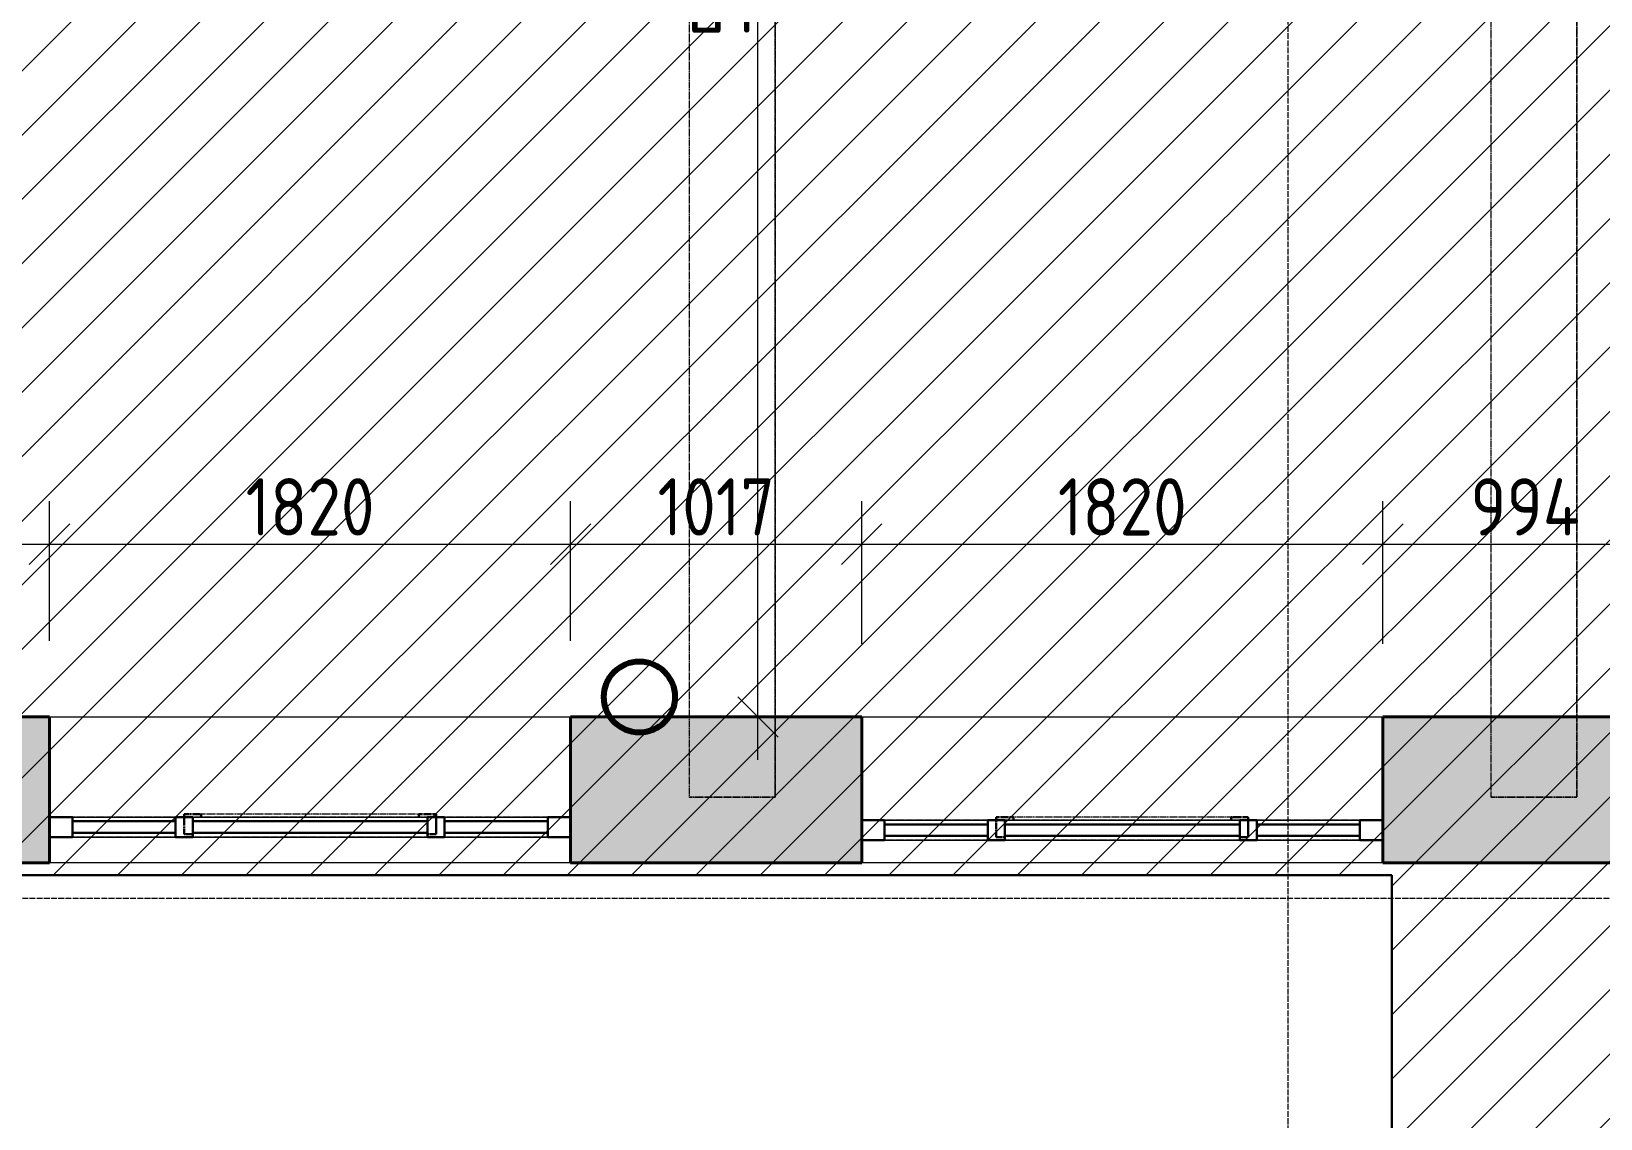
# Model space of a CAD drawing. Header units: millimetres. Extents: x -11886 to 379896, y -8130 to 47743.
# Drawn here: x 230198 to 235679, y 1486 to 5284 of the extents above; entities that cross this region are included whole.
import ezdxf

# ---------------------------------------------------------------- set-up
doc = ezdxf.new("R2010")
doc.units = ezdxf.units.MM
for name, pattern in [('ADSK_Линия сетки', [25, 20, -2.5, 0, -2.5]), ('ADSK_Сверху', [4.5, 3, -1.5]), ('ADSK_Снесено', [4.5, 3, -1.5])]:
    doc.linetypes.add(name, pattern=pattern)
for name, color, linetype, lineweight, true_color in [('_ Окна', 5, 'Continuous', 30, 0x0000ff), ('Витраж', 5, 'Continuous', 18, 0x0000ff), ('Окна', 5, 'Continuous', 18, 0x0000ff), ('Панели витража', 5, 'Continuous', 18, 0x0000ff), ('планы со стояками отопление_dwg', 7, 'Continuous', 9, 0x767676), ('Стены наружные', 1, 'ADSK_Снесено', 18, 0xff0000)]:
    doc.layers.add(name, color=color, linetype=linetype, lineweight=lineweight, true_color=true_color)
for name, color, linetype, lineweight in [('Каркас', 7, 'Continuous', 18), ('Оси', 7, 'Continuous', 9), ('Размеры', 7, 'Continuous', 9), ('стояки', 7, 'Continuous', 9)]:
    doc.layers.add(name, color=color, linetype=linetype, lineweight=lineweight)
doc.styles.add('GOST Common_1', font='GOST_Common.ttf', dxfattribs={"width": 0.9, "height": 200})
doc.dimstyles.new('ADSK_Основной_2_мм_Округление_до_1_мм', dxfattribs={"dimscale": 304.8, "dimtxt": 201.142999, "dimasz": 0.463911, "dimexe": 0.492126, "dimexo": 0.492126, "dimgap": 0.098425, "dimtad": 1, "dimdec": 0, "dimdsep": 46, "dimtxsty": 'GOST Common_1', "dimblk1": 'OBLIQUE', "dimblk2": 'OBLIQUE', "dimsah": 1, "dimcen": 0.09, "dimdle": 0.492126, "dimazin": 2, "dimtfac": 1, "dimtdec": 4, "dimtix": 1, "dimtmove": 0, "dimatfit": 3, "dimfxl": 1, "dimtvp": 1, "dimtolj": 1, "dimtzin": 0, "dimlwd": 20, "dimlwe": 20, "dimarcsym": 2})

# ---------------------------------------------------------------- blocks, each defined once
blk = doc.blocks.new('Прямоугольный импост - 70х20_60мм-1225109-03 План 3-го этажа')
at = {"layer": 'Витраж', "color": 161, "linetype": 'ADSK_Сверху', "true_color": 0xaaaaff}
for p, q in [((39644.1, 2341.7), (39644.1, 2271.7)), ((39724.1, 2341.7), (39644.1, 2341.7)), ((40114.1, 2341.7), (40084.1, 2341.7)), ((39724.1, 2271.7), (39644.1, 2271.7)), ((40114.1, 2271.7), (40084.1, 2271.7))]:
    blk.add_line(p, q, dxfattribs=at)
blk = doc.blocks.new('Прямоугольный импост - 70х20_60мм-1424711-03 План 3-го этажа')
at = {"layer": 'Витраж', "color": 161, "linetype": 'ADSK_Сверху', "true_color": 0xaaaaff}
for p, q in [((-80, 35), (0, 35)), ((0, 35), (0, -35)), ((0, -35), (-80, -35))]:
    blk.add_line(p, q, dxfattribs=at)
blk = doc.blocks.new('Прямоугольный импост - 70х20_60мм-1424712-03 План 3-го этажа')
at = {"layer": 'Витраж', "color": 161, "linetype": 'ADSK_Сверху', "true_color": 0xaaaaff}
for p, q in [((0, 35), (-80, 35)), ((0, -35), (0, 35)), ((-80, -35), (0, -35))]:
    blk.add_line(p, q, dxfattribs=at)
blk = doc.blocks.new('Прямоугольный импост - 70х20_60мм-1225111-03 План 3-го этажа')
at = {"layer": 'Витраж', "color": 161, "linetype": 'ADSK_Сверху', "true_color": 0xaaaaff}
for p, q in [((40144.1, 2341.7), (40114.1, 2341.7)), ((40994.1, 2341.7), (40964.1, 2341.7)), ((40144.1, 2271.7), (40114.1, 2271.7)), ((40994.1, 2271.7), (40964.1, 2271.7))]:
    blk.add_line(p, q, dxfattribs=at)
blk = doc.blocks.new('Витраж-тент со смещением вовне - 60мм 30 сдвиг-1466942-03 План 3-го этажа')
at = {"layer": '_ Окна', "color": 161, "linetype": 'ADSK_Сверху', "true_color": 0xaaaaff}
for p, q in [((-440, 25), (-440, -45)), ((-440, 25), (-410, 25)), ((-440, -45), (-440, 25)), ((440, 25), (410, 25)), ((440, -45), (440, 25)), ((440, -45), (440, 25)), ((-380, -45), (-440, -45)), ((-380, -35), (-380, -45)), ((380, -35), (380, -45)), ((380, -45), (440, -45))]:
    blk.add_line(p, q, dxfattribs=at)
at = {"layer": 'Окна', "color": 161, "linetype": 'ADSK_Сверху', "true_color": 0xaaaaff}
blk.add_line((-380, -45), (380, -45), dxfattribs=at)
blk = doc.blocks.new('Прямоугольный импост - 70х20_60мм-1225113-03 План 3-го этажа')
at = {"layer": 'Витраж', "color": 161, "linetype": 'ADSK_Сверху', "true_color": 0xaaaaff}
for p, q in [((41024.1, 2341.7), (40994.1, 2341.7)), ((41464.1, 2341.7), (41384.1, 2341.7)), ((41464.1, 2271.7), (41464.1, 2341.7)), ((41024.1, 2271.7), (40994.1, 2271.7)), ((41464.1, 2271.7), (41384.1, 2271.7))]:
    blk.add_line(p, q, dxfattribs=at)
blk = doc.blocks.new('Прямоугольный импост - 70х60мм-1424709-03 План 3-го этажа')
at = {"layer": 'Витраж', "color": 161, "linetype": 'ADSK_Сверху', "true_color": 0xaaaaff}
for p, q in [((-30, 35), (30, 35)), ((30, -35), (-30, -35))]:
    blk.add_line(p, q, dxfattribs=at)
blk = doc.blocks.new('Прямоугольный импост - 70х60мм-1225009-03 План 3-го этажа')
at = {"layer": 'Витраж', "color": 161, "linetype": 'ADSK_Сверху', "true_color": 0xaaaaff}
for p, q in [((41024.1, 2341.7), (41024.1, 2271.7)), ((41384.1, 2341.7), (41024.1, 2341.7)), ((41384.1, 2271.7), (41384.1, 2341.7)), ((41384.1, 2271.7), (41024.1, 2271.7))]:
    blk.add_line(p, q, dxfattribs=at)
blk = doc.blocks.new('Прямоугольный импост - 70х60мм-1242018-03 План 3-го этажа')
at = {"layer": 'Витраж', "color": 161, "linetype": 'ADSK_Сверху', "true_color": 0xaaaaff}
for p, q in [((40144.1, 2341.7), (40144.1, 2271.7)), ((40964.1, 2341.7), (40144.1, 2341.7)), ((40964.1, 2271.7), (40964.1, 2341.7)), ((40964.1, 2271.7), (40144.1, 2271.7))]:
    blk.add_line(p, q, dxfattribs=at)
blk = doc.blocks.new('Системная панель - _AR_Стекло_40мм_привязка по центру-V42-03 План 3-го этажа')
at = {"layer": 'Панели витража', "lineweight": 30}
for p, q in [((180, 20), (-180, 20)), ((-180, 20), (-180, -20)), ((180, -20), (180, 20)), ((-180, -20), (180, -20))]:
    blk.add_line(p, q, dxfattribs=at)
blk = doc.blocks.new('Прямоугольный импост - 70х40_60мм-V10-03 План 3-го этажа')
at = {"layer": 'Витраж'}
for p, q in [((41024.1, 2341.7), (41384.1, 2341.7)), ((41024.1, 2271.7), (41384.1, 2271.7))]:
    blk.add_line(p, q, dxfattribs=at)
blk = doc.blocks.new('Прямоугольный импост - 70х20_60мм-V43-03 План 3-го этажа')
at = {"layer": 'Витраж', "lineweight": 30}
for p, q in [((-80, 35), (0, 35)), ((-80, -35), (-80, 35)), ((0, 35), (0, -35)), ((0, -35), (-80, -35))]:
    blk.add_line(p, q, dxfattribs=at)
blk = doc.blocks.new('Прямоугольный импост - 70х20_60мм-V44-03 План 3-го этажа')
at = {"layer": 'Витраж', "lineweight": 30}
for p, q in [((0, 35), (-80, 35)), ((-80, 35), (-80, -35)), ((0, -35), (0, 35)), ((-80, -35), (0, -35))]:
    blk.add_line(p, q, dxfattribs=at)
blk = doc.blocks.new('Прямоугольный импост - 70х40_60мм-V11-03 План 3-го этажа')
at = {"layer": 'Витраж'}
for p, q in [((39724.1, 2341.7), (40084.1, 2341.7)), ((39724.1, 2271.7), (40084.1, 2271.7))]:
    blk.add_line(p, q, dxfattribs=at)
blk = doc.blocks.new('Системная панель - _AR_Стекло_40мм_привязка по центру-V45-03 План 3-го этажа')
at = {"layer": 'Панели витража', "lineweight": 30}
for p, q in [((410, 20), (-410, 20)), ((-410, 20), (-410, -20)), ((410, -20), (410, 20)), ((-410, -20), (410, -20))]:
    blk.add_line(p, q, dxfattribs=at)
blk = doc.blocks.new('Прямоугольный импост - 70х40_60мм-1229822-03 План 3-го этажа')
at = {"layer": 'Витраж'}
for p, q in [((40144.1, 2341.7), (40964.1, 2341.7)), ((40144.1, 2271.7), (40964.1, 2271.7))]:
    blk.add_line(p, q, dxfattribs=at)
blk = doc.blocks.new('Прямоугольный импост - 70х60мм-V46-03 План 3-го этажа')
at = {"layer": 'Витраж', "lineweight": 30}
for p, q in [((-30, 35), (30, 35)), ((-30, -35), (-30, 35)), ((30, 35), (30, -35)), ((30, -35), (-30, -35))]:
    blk.add_line(p, q, dxfattribs=at)
blk = doc.blocks.new('Системная панель - _AR_Стекло_40мм_привязка по центру-V47-03 План 3-го этажа')
at = {"layer": 'Панели витража', "lineweight": 30}
for p, q in [((180, 20), (-180, 20)), ((-180, 20), (-180, -20)), ((180, -20), (180, 20)), ((-180, -20), (180, -20))]:
    blk.add_line(p, q, dxfattribs=at)
blk = doc.blocks.new('Прямоугольный импост - 70х20_60мм-V48-03 План 3-го этажа')
at = {"layer": 'Витраж', "lineweight": 30}
for p, q in [((-80, 35), (0, 35)), ((-80, -35), (-80, 35)), ((0, 35), (0, -35)), ((0, -35), (-80, -35))]:
    blk.add_line(p, q, dxfattribs=at)
blk = doc.blocks.new('Прямоугольный импост - 70х20_60мм-V49-03 План 3-го этажа')
at = {"layer": 'Витраж', "lineweight": 30}
for p, q in [((0, 35), (-80, 35)), ((-80, 35), (-80, -35)), ((0, -35), (0, 35)), ((-80, -35), (0, -35))]:
    blk.add_line(p, q, dxfattribs=at)
blk = doc.blocks.new('Системная панель - _AR_Стекло_40мм_привязка по центру-V50-03 План 3-го этажа')
at = {"layer": 'Панели витража', "lineweight": 30}
for p, q in [((410, 20), (-410, 20)), ((-410, 20), (-410, -20)), ((410, -20), (410, 20)), ((-410, -20), (410, -20))]:
    blk.add_line(p, q, dxfattribs=at)
blk = doc.blocks.new('Прямоугольный импост - 70х60мм-V51-03 План 3-го этажа')
at = {"layer": 'Витраж', "lineweight": 30}
for p, q in [((-30, 35), (30, 35)), ((-30, -35), (-30, 35)), ((30, 35), (30, -35)), ((30, -35), (-30, -35))]:
    blk.add_line(p, q, dxfattribs=at)
blk = doc.blocks.new('планы со стояками отопление_dwg-1484427-03 План 3-го этажа')
at = {"layer": 'стояки', "color": 246, "lineweight": 80, "true_color": 0x7f001f}
blk.add_circle((187443.2, 326425.5), 124.3, dxfattribs=at)
blk = doc.blocks.new('_Oblique')
at = {"color": 0, "linetype": 'ByBlock', "lineweight": -2}
blk.add_line((-0.5, -0.5), (0.5, 0.5), dxfattribs=at)
blk = doc.blocks.new('*D2336')
at = {"layer": 'Defpoints', "color": 0, "transparency": 16777216}
for p in [(230261.5, 3493.2), (229268.4, 3008.5), (230261.5, 3004.9)]:
    blk.add_point(p, dxfattribs=at)
at = {"layer": 'Размеры', "color": 0, "lineweight": 20, "transparency": 16777216}
for p, q in [((229268.4, 3158.5), (229268.4, 3643.2)), ((230261.5, 3154.9), (230261.5, 3643.2)), ((229118.4, 3493.2), (230411.5, 3493.2))]:
    blk.add_line(p, q, dxfattribs=at)
at = {"layer": 'Размеры', "color": 0, "lineweight": 20, "transparency": 16777216, "xscale": 141.4, "yscale": 141.4, "zscale": 141.4, "rotation": 180}
blk.add_blockref('_Oblique', (229268.4, 3493.2), dxfattribs=at)
at = {"layer": 'Размеры', "color": 0, "lineweight": 20, "transparency": 16777216, "xscale": 141.4, "yscale": 141.4, "zscale": 141.4}
blk.add_blockref('_Oblique', (230261.5, 3493.2), dxfattribs=at)
at = {"layer": 'Размеры', "color": 0, "lineweight": 20, "transparency": 16777216, "insert": (229765, 3623.2), "char_height": 200, "width": 454.106, "attachment_point": 5, "style": 'GOST Common_1'}
blk.add_mtext('\\A1;993', dxfattribs=at)
blk = doc.blocks.new('*D2337')
at = {"layer": 'Defpoints', "color": 0, "transparency": 16777216}
for p in [(232081.5, 3493.2), (230261.5, 3004.9), (232081.5, 3004.9)]:
    blk.add_point(p, dxfattribs=at)
at = {"layer": 'Размеры', "color": 0, "lineweight": 20, "transparency": 16777216}
for p, q in [((230261.5, 3154.9), (230261.5, 3643.2)), ((232081.5, 3154.9), (232081.5, 3643.2)), ((230111.5, 3493.2), (232231.5, 3493.2))]:
    blk.add_line(p, q, dxfattribs=at)
at = {"layer": 'Размеры', "color": 0, "lineweight": 20, "transparency": 16777216, "xscale": 141.4, "yscale": 141.4, "zscale": 141.4, "rotation": 180}
blk.add_blockref('_Oblique', (230261.5, 3493.2), dxfattribs=at)
at = {"layer": 'Размеры', "color": 0, "lineweight": 20, "transparency": 16777216, "xscale": 141.4, "yscale": 141.4, "zscale": 141.4}
blk.add_blockref('_Oblique', (232081.5, 3493.2), dxfattribs=at)
at = {"layer": 'Размеры', "color": 0, "lineweight": 20, "transparency": 16777216, "insert": (231171.5, 3623.2), "char_height": 200, "width": 560.473, "attachment_point": 5, "style": 'GOST Common_1'}
blk.add_mtext('\\A1;1820', dxfattribs=at)
blk = doc.blocks.new('*D2338')
at = {"layer": 'Defpoints', "color": 0, "transparency": 16777216}
for p in [(233098.3, 3493.2), (232081.5, 3004.9), (233098.3, 2994.3)]:
    blk.add_point(p, dxfattribs=at)
at = {"layer": 'Размеры', "color": 0, "lineweight": 20, "transparency": 16777216}
for p, q in [((232081.5, 3154.9), (232081.5, 3643.2)), ((233098.3, 3144.3), (233098.3, 3643.2)), ((231931.5, 3493.2), (233248.3, 3493.2))]:
    blk.add_line(p, q, dxfattribs=at)
at = {"layer": 'Размеры', "color": 0, "lineweight": 20, "transparency": 16777216, "xscale": 141.4, "yscale": 141.4, "zscale": 141.4, "rotation": 180}
blk.add_blockref('_Oblique', (232081.5, 3493.2), dxfattribs=at)
at = {"layer": 'Размеры', "color": 0, "lineweight": 20, "transparency": 16777216, "xscale": 141.4, "yscale": 141.4, "zscale": 141.4}
blk.add_blockref('_Oblique', (233098.3, 3493.2), dxfattribs=at)
at = {"layer": 'Размеры', "color": 0, "lineweight": 20, "transparency": 16777216, "insert": (232589.9, 3623.2), "char_height": 200, "width": 515.472, "attachment_point": 5, "style": 'GOST Common_1'}
blk.add_mtext('\\A1;1017', dxfattribs=at)
blk = doc.blocks.new('*D2339')
at = {"layer": 'Defpoints', "color": 0, "transparency": 16777216}
for p in [(234918.3, 3493.2), (233098.3, 2994.3), (234918.3, 2994.3)]:
    blk.add_point(p, dxfattribs=at)
at = {"layer": 'Размеры', "color": 0, "lineweight": 20, "transparency": 16777216}
for p, q in [((233098.3, 3144.3), (233098.3, 3643.2)), ((234918.3, 3144.3), (234918.3, 3643.2)), ((232948.3, 3493.2), (235068.3, 3493.2))]:
    blk.add_line(p, q, dxfattribs=at)
at = {"layer": 'Размеры', "color": 0, "lineweight": 20, "transparency": 16777216, "xscale": 141.4, "yscale": 141.4, "zscale": 141.4, "rotation": 180}
blk.add_blockref('_Oblique', (233098.3, 3493.2), dxfattribs=at)
at = {"layer": 'Размеры', "color": 0, "lineweight": 20, "transparency": 16777216, "xscale": 141.4, "yscale": 141.4, "zscale": 141.4}
blk.add_blockref('_Oblique', (234918.3, 3493.2), dxfattribs=at)
at = {"layer": 'Размеры', "color": 0, "lineweight": 20, "transparency": 16777216, "insert": (234008.3, 3623.2), "char_height": 200, "width": 560.473, "attachment_point": 5, "style": 'GOST Common_1'}
blk.add_mtext('\\A1;1820', dxfattribs=at)
blk = doc.blocks.new('*D2340')
at = {"layer": 'Defpoints', "color": 0, "transparency": 16777216}
for p in [(235912, 3493.2), (234918.3, 2994.3), (235912, 2988.8)]:
    blk.add_point(p, dxfattribs=at)
at = {"layer": 'Размеры', "color": 0, "lineweight": 20, "transparency": 16777216}
for p, q in [((234918.3, 3144.3), (234918.3, 3643.2)), ((235912, 3138.8), (235912, 3643.2)), ((234768.3, 3493.2), (236062, 3493.2))]:
    blk.add_line(p, q, dxfattribs=at)
at = {"layer": 'Размеры', "color": 0, "lineweight": 20, "transparency": 16777216, "xscale": 141.4, "yscale": 141.4, "zscale": 141.4, "rotation": 180}
blk.add_blockref('_Oblique', (234918.3, 3493.2), dxfattribs=at)
at = {"layer": 'Размеры', "color": 0, "lineweight": 20, "transparency": 16777216, "xscale": 141.4, "yscale": 141.4, "zscale": 141.4}
blk.add_blockref('_Oblique', (235912, 3493.2), dxfattribs=at)
at = {"layer": 'Размеры', "color": 0, "lineweight": 20, "transparency": 16777216, "insert": (235415.1, 3623.2), "char_height": 200, "width": 474.561, "attachment_point": 5, "style": 'GOST Common_1'}
blk.add_mtext('\\A1;994', dxfattribs=at)
blk = doc.blocks.new('*D2385')
at = {"layer": 'Defpoints', "color": 0, "transparency": 16777216}
for p in [(232635.7, 8125), (232735.7, 8125), (232635.7, 2889.5)]:
    blk.add_point(p, dxfattribs=at)
at = {"layer": 'Размеры', "color": 0, "lineweight": 20, "transparency": 16777216}
for p, q in [((232735.7, 2739.5), (232735.7, 8275)), ((232785.7, 8125), (232885.7, 8125)), ((232785.7, 2889.5), (232885.7, 2889.5))]:
    blk.add_line(p, q, dxfattribs=at)
at = {"layer": 'Размеры', "color": 0, "lineweight": 20, "transparency": 16777216, "xscale": 141.4, "yscale": 141.4, "zscale": 141.4}
for p, rotation in [((232735.7, 8125), 90), ((232735.7, 2889.5), 270)]:
    blk.add_blockref('_Oblique', p, dxfattribs=dict(at, rotation=rotation))
at = {"layer": 'Размеры', "color": 0, "lineweight": 20, "transparency": 16777216, "insert": (232605.7, 5507.3), "char_height": 200, "width": 605.475, "attachment_point": 5, "rotation": 90, "style": 'GOST Common_1'}
blk.add_mtext('\\A1;5236', dxfattribs=at)

msp = doc.modelspace()

# ---------------------------------------------------------------- hatches: boundary and pattern name
at = {"lineweight": 13, "true_color": 0x636466, "transparency": 33554559}
h = msp.add_hatch(dxfattribs=at)
h.set_pattern_fill('ANSI31', color=251, scale=50)
h.set_pattern_definition([(45, (215977.25, 85026.59), (-112.2532, 112.2532), [])])
h.paths.add_polyline_path([(265910.66, 8682.3), (272191.2, 8682.3), (272009.87, 43909.21), (262010.47, 43909.21), (262010.47, 21084.06), (262697.11, 21054.57), (262698.93, 11328.12), (216748.38, 11328.12), (216748.38, 8679.25), (216267.75, 8679.25), (216267.75, 456.79), (224250.25, 422.02), (224250.25, 2336.48), (234949.9, 2336.48), (234949.9, -2582.57), (247313.65, -2582.57), (247313.65, 2335.74), (258014.19, 2256.79), (258014.19, 300.23), (265910.66, 300.23)])
at = {"layer": 'Стены наружные', "linetype": 'Continuous', "true_color": 0xc0c0c0}
h = msp.add_hatch(color=9, dxfattribs=at)
h.paths.add_polyline_path([(257441.35, 2379.5), (258524.19, 2379.5), (258524.19, 2889.5), (257441.35, 2889.5), (257441.35, 2682.86)])
h.paths.add_polyline_path([(255595.01, 2379.5), (255621.35, 2379.5), (255621.35, 2889.5), (254574.42, 2889.5), (254574.42, 2379.5)])
h.paths.add_polyline_path([(251855.09, 2379.5), (252754.42, 2379.5), (252754.42, 2889.5), (251855.09, 2889.5), (251855.09, 2682.86)])
h.paths.add_polyline_path([(249742.99, 2379.5), (250035.09, 2379.5), (250035.09, 2889.5), (249034.49, 2889.5), (249034.49, 2379.5)])
h.paths.add_polyline_path([(246252.09, 2379.5), (247214.49, 2379.5), (247214.49, 2889.5), (246184.44, 2889.5), (246184.44, 2379.5)])
h.paths.add_polyline_path([(243916.36, 2379.5), (244364.44, 2379.5), (244364.44, 2889.5), (243340.3, 2889.5), (243340.3, 2379.5)])
h.paths.add_polyline_path([(241520.3, 2379.5), (241520.3, 2889.5), (240560.31, 2889.5), (240560.31, 2379.5)])
h.paths.add_polyline_path([(238740.31, 2379.5), (238740.31, 2889.5), (237732.03, 2889.5), (237732.03, 2379.5)])
h.paths.add_polyline_path([(235912.03, 2379.5), (235912.03, 2889.5), (234918.25, 2889.5), (234918.25, 2379.5)])
h.paths.add_polyline_path([(233098.25, 2379.5), (233098.25, 2889.5), (232081.47, 2889.5), (232081.47, 2379.5), (232585.34, 2379.5)])
h.paths.add_polyline_path([(230261.47, 2379.5), (230261.47, 2889.5), (229268.44, 2889.5), (229268.44, 2379.5), (229902, 2379.5)])
h.paths.add_polyline_path([(224250.25, 2379.5), (224642.53, 2379.5), (224642.53, 2889.5), (224250.25, 2889.5), (224250.25, 2657.86)])
h.paths.add_polyline_path([(227448.44, 2379.5), (227448.44, 2889.5), (226462.53, 2889.5), (226462.53, 2379.5)])

# ---------------------------------------------------------------- linework, layer by layer
at = {"color": 251, "lineweight": 30, "true_color": 0x636466}
msp.add_lwpolyline([(262010.47, 21084.06), (262010.47, 43909.21), (272009.87, 43909.21), (272191.2, 8682.3), (265910.66, 8682.3), (265910.66, 300.23), (258014.19, 300.23), (258014.19, 2256.79), (247213.23, 2336.48), (247313.65, 2335.74), (247313.65, -2582.57), (234949.9, -2582.57), (234949.9, 2336.48), (224250.25, 2336.48), (224250.25, 422.02), (216267.75, 456.79), (216267.75, 8679.25)], dxfattribs=at)
at = {"layer": 'Каркас', "color": 253, "linetype": 'ADSK_Сверху', "true_color": 0xb2b2b2}
for p, q in [((232495.73, 8849.1), (232495.73, 2609.73)), ((232795.73, 2609.73), (232795.73, 8848.3)), ((235295.73, 8841.7), (235295.73, 2609.73)), ((235595.73, 2609.73), (235595.73, 8840.9)), ((232795.73, 2609.73), (232495.73, 2609.73)), ((235595.73, 2609.73), (235295.73, 2609.73))]:
    msp.add_line(p, q, dxfattribs=at)
at = {"layer": 'Каркас', "color": 253, "linetype": 'ADSK_Сверху', "true_color": 0xaaaaaa}
for p, q in [((232495.73, 8849.1), (232495.73, 2609.73)), ((232795.73, 8848.3), (232795.73, 2609.73)), ((235295.73, 8841.7), (235295.73, 2609.73)), ((235595.73, 8840.9), (235595.73, 2609.73)), ((232495.73, 2609.73), (232795.73, 2609.73)), ((235295.73, 2609.73), (235595.73, 2609.73))]:
    msp.add_line(p, q, dxfattribs=at)
at = {"layer": 'Оси', "linetype": 'ADSK_Линия сетки'}
for p, q in [((234587.16, -5309.21), (234587.16, 44684.79)), ((204891.03, 2256.79), (273118.97, 2256.79))]:
    msp.add_line(p, q, dxfattribs=at)
at = {"layer": 'Стены наружные', "color": 18, "linetype": 'Continuous', "lineweight": 40, "true_color": 0x000000}
for p, q in [((230261.47, 2889.5), (229268.44, 2889.5)), ((230261.47, 2379.5), (230261.47, 2889.5)), ((233098.25, 2889.5), (232081.47, 2889.5)), ((232081.47, 2889.5), (232081.47, 2379.5)), ((233098.25, 2379.5), (233098.25, 2889.5)), ((235912.03, 2889.5), (234918.25, 2889.5)), ((234918.25, 2889.5), (234918.25, 2379.5)), ((229268.44, 2379.5), (230261.47, 2379.5)), ((232081.47, 2379.5), (233098.25, 2379.5)), ((234918.25, 2379.5), (235912.03, 2379.5))]:
    msp.add_line(p, q, dxfattribs=at)
at = {"layer": 'Стены наружные', "color": 18, "linetype": 'Continuous', "true_color": 0x000000}
for p, q in [((230261.47, 2889.5), (232081.47, 2889.5)), ((233098.25, 2889.5), (234918.25, 2889.5)), ((232081.47, 2379.5), (230261.47, 2379.5)), ((234918.25, 2379.5), (233098.25, 2379.5))]:
    msp.add_line(p, q, dxfattribs=at)

# ---------------------------------------------------------------- block references
at = {"layer": '_ Окна', "color": 161, "linetype": 'ADSK_Сверху', "true_color": 0xaaaaff, "rotation": 180}
for p in [(231171.47, 2504.88), (234008.25, 2494.33)]:
    msp.add_blockref('Витраж-тент со смещением вовне - 60мм 30 сдвиг-1466942-03 План 3-го этажа', p, dxfattribs=at)
at = {"layer": 'Витраж', "color": 161, "linetype": 'ADSK_Сверху', "true_color": 0xaaaaff}
for name, p in [('Прямоугольный импост - 70х20_60мм-1225109-03 План 3-го этажа', (190617.37, 198.2)), ('Прямоугольный импост - 70х60мм-1225009-03 План 3-го этажа', (189317.37, 198.2)), ('Прямоугольный импост - 70х20_60мм-1225111-03 План 3-го этажа', (190617.37, 198.2)), ('Прямоугольный импост - 70х60мм-1242018-03 План 3-го этажа', (190617.37, 198.2)), ('Прямоугольный импост - 70х20_60мм-1225113-03 План 3-го этажа', (190617.37, 198.2)), ('Прямоугольный импост - 70х60мм-1225009-03 План 3-го этажа', (190617.37, 198.2)), ('Прямоугольный импост - 70х20_60мм-1424712-03 План 3-го этажа', (232081.47, 2504.88)), ('Прямоугольный импост - 70х20_60мм-1225109-03 План 3-го этажа', (193454.15, 187.65)), ('Прямоугольный импост - 70х60мм-1225009-03 План 3-го этажа', (192154.15, 187.65)), ('Прямоугольный импост - 70х20_60мм-1225111-03 План 3-го этажа', (193454.15, 187.65)), ('Прямоугольный импост - 70х60мм-1242018-03 План 3-го этажа', (193454.15, 187.65)), ('Прямоугольный импост - 70х20_60мм-1225113-03 План 3-го этажа', (193454.15, 187.65)), ('Прямоугольный импост - 70х60мм-1225009-03 План 3-го этажа', (193454.15, 187.65)), ('Прямоугольный импост - 70х20_60мм-1424712-03 План 3-го этажа', (234918.25, 2494.33))]:
    msp.add_blockref(name, p, dxfattribs=at)
at = {"layer": 'Витраж', "color": 161, "linetype": 'ADSK_Сверху', "true_color": 0xaaaaff, "extrusion": (0, 0, -1)}
for name, p in [('Прямоугольный импост - 70х20_60мм-1424711-03 План 3-го этажа', (-230261.47, 2504.88)), ('Прямоугольный импост - 70х60мм-1424709-03 План 3-го этажа', (-230731.47, 2504.88)), ('Прямоугольный импост - 70х60мм-1424709-03 План 3-го этажа', (-231611.47, 2504.88)), ('Прямоугольный импост - 70х20_60мм-1424711-03 План 3-го этажа', (-233098.25, 2494.33)), ('Прямоугольный импост - 70х60мм-1424709-03 План 3-го этажа', (-233568.25, 2494.33)), ('Прямоугольный импост - 70х60мм-1424709-03 План 3-го этажа', (-234448.25, 2494.33))]:
    msp.add_blockref(name, p, dxfattribs=at)
at = {"layer": 'Витраж', "extrusion": (0, 0, -1)}
for name, p in [('Прямоугольный импост - 70х20_60мм-V48-03 План 3-го этажа', (-230261.47, 2504.88)), ('Прямоугольный импост - 70х60мм-V51-03 План 3-го этажа', (-230731.47, 2504.88)), ('Прямоугольный импост - 70х60мм-V51-03 План 3-го этажа', (-231611.47, 2504.88)), ('Прямоугольный импост - 70х20_60мм-V43-03 План 3-го этажа', (-233098.25, 2494.33)), ('Прямоугольный импост - 70х60мм-V46-03 План 3-го этажа', (-233568.25, 2494.33)), ('Прямоугольный импост - 70х60мм-V46-03 План 3-го этажа', (-234448.25, 2494.33))]:
    msp.add_blockref(name, p, dxfattribs=at)
at = {"layer": 'Витраж'}
for name, p in [('Прямоугольный импост - 70х40_60мм-V11-03 План 3-го этажа', (190617.37, 198.2)), ('Прямоугольный импост - 70х40_60мм-1229822-03 План 3-го этажа', (190617.37, 198.2)), ('Прямоугольный импост - 70х40_60мм-V10-03 План 3-го этажа', (190617.37, 198.2)), ('Прямоугольный импост - 70х20_60мм-V49-03 План 3-го этажа', (232081.47, 2504.88)), ('Прямоугольный импост - 70х40_60мм-V11-03 План 3-го этажа', (193454.15, 187.65)), ('Прямоугольный импост - 70х40_60мм-1229822-03 План 3-го этажа', (193454.15, 187.65)), ('Прямоугольный импост - 70х40_60мм-V10-03 План 3-го этажа', (193454.15, 187.65)), ('Прямоугольный импост - 70х20_60мм-V44-03 План 3-го этажа', (234918.25, 2494.33))]:
    msp.add_blockref(name, p, dxfattribs=at)
at = {"layer": 'Панели витража', "rotation": 180}
for name, p in [('Системная панель - _AR_Стекло_40мм_привязка по центру-V47-03 План 3-го этажа', (230521.47, 2504.88)), ('Системная панель - _AR_Стекло_40мм_привязка по центру-V50-03 План 3-го этажа', (231171.47, 2504.88)), ('Системная панель - _AR_Стекло_40мм_привязка по центру-V47-03 План 3-го этажа', (231821.47, 2504.88)), ('Системная панель - _AR_Стекло_40мм_привязка по центру-V42-03 План 3-го этажа', (233358.25, 2494.33)), ('Системная панель - _AR_Стекло_40мм_привязка по центру-V45-03 План 3-го этажа', (234008.25, 2494.33)), ('Системная панель - _AR_Стекло_40мм_привязка по центру-V42-03 План 3-го этажа', (234658.25, 2494.33))]:
    msp.add_blockref(name, p, dxfattribs=at)
at = {"layer": 'планы со стояками отопление_dwg', "color": 6, "true_color": 0xff00ff}
msp.add_blockref('планы со стояками отопление_dwg-1484427-03 План 3-го этажа', (44878.56, -323466.25), dxfattribs=at)

# ---------------------------------------------------------------- dimensions: what is measured, and where the dimension line sits
at = {"layer": 'Размеры', "lineweight": 20}
dim = msp.add_linear_dim(base=(232735.7, 8125.03), p1=(232635.72, 2889.5), p2=(232635.72, 8125.03), angle=90, dimstyle='ADSK_Основной_2_мм_Округление_до_1_мм', override={"dimpost": '<>', "dimfxl": 5235.522154}, dxfattribs=at)
dim.commit()
dim.dimension.update_dxf_attribs({"geometry": '*D2385', "text_midpoint": (232605.7, 5507.27)})
for base, p1, p2, override, picture, middle in [((230261.47, 3493.24), (229268.44, 3008.53), (230261.47, 3004.88), {"dimpost": '<>', "dimfxl": 993.036629}, '*D2336', (229764.95, 3623.24)), ((232081.47, 3493.24), (230261.47, 3004.88), (232081.47, 3004.88), {"dimpost": '<>', "dimfxl": 1820}, '*D2337', (231171.47, 3623.24)), ((233098.25, 3493.24), (232081.47, 3004.88), (233098.25, 2994.33), {"dimpost": '<>', "dimfxl": 1016.839608}, '*D2338', (232589.86, 3623.24)), ((234918.25, 3493.24), (233098.25, 2994.33), (234918.25, 2994.33), {"dimpost": '<>', "dimfxl": 1820}, '*D2339', (234008.25, 3623.24)), ((235912.03, 3493.24), (234918.25, 2994.33), (235912.03, 2988.81), {"dimpost": '<>', "dimfxl": 993.790852}, '*D2340', (235415.14, 3623.24))]:
    dim = msp.add_linear_dim(base=base, p1=p1, p2=p2, dimstyle='ADSK_Основной_2_мм_Округление_до_1_мм', override=override, dxfattribs=at)
    dim.commit()
    dim.dimension.update_dxf_attribs({"geometry": picture, "text_midpoint": middle})

doc.saveas('drawing.dxf')
